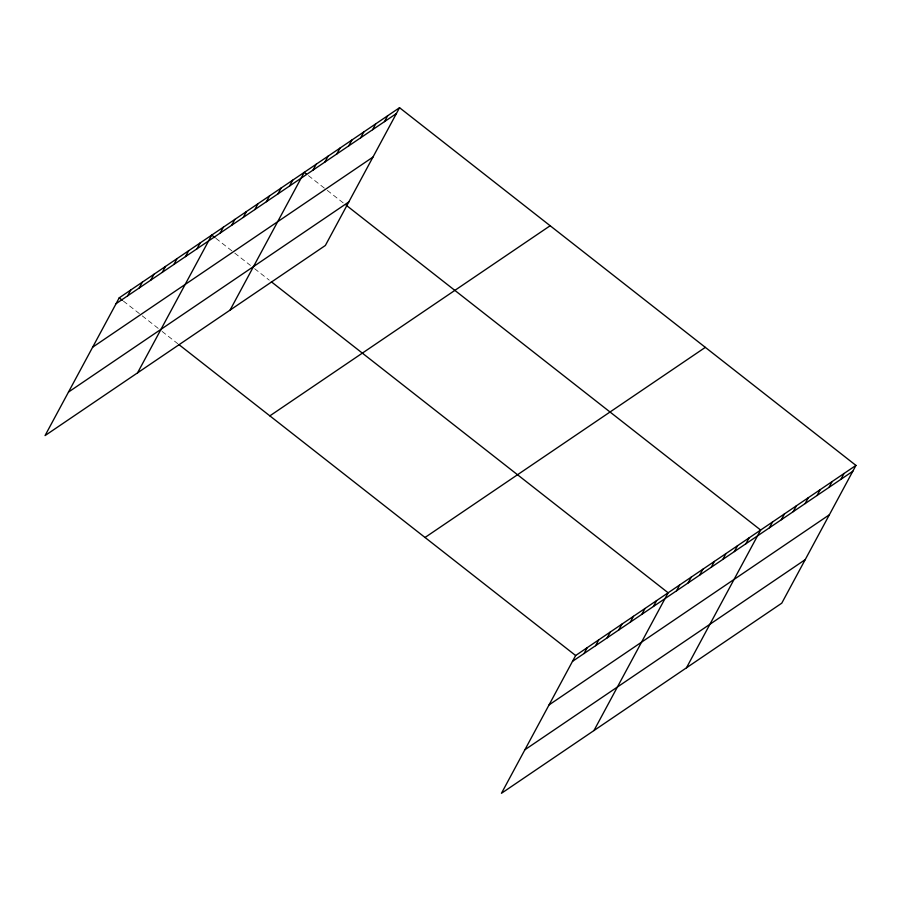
<?xml version="1.0" encoding="UTF-8"?>
<svg xmlns="http://www.w3.org/2000/svg" width="901" height="901" viewBox="0 0 901 901"><rect width="100%" height="100%" fill="white"/><g stroke="black" fill="none" stroke-linecap="round" stroke-linejoin="round"><path stroke-width="0.68" stroke-dasharray="4.5 3.38" d="M308.424 175.616L326.207 189.559M327.254 190.37L343.991 203.491M215.925 238.36L233.697 252.291M234.744 253.113L250.433 265.412M254.623 268.689L269.264 280.166M123.414 301.103L141.198 315.035M142.245 315.857L161.065 330.611M162.112 331.433L177.801 343.72"/><path stroke-width="1.35" d="M399.548 107.703L119.236 297.826L45.05 435.588L325.362 245.477L399.548 107.703L855.95 465.412L781.764 603.174L501.452 793.297L575.638 655.523L855.95 465.412M127.649 295.821L130.791 289.976M139.216 287.982L142.358 282.137M150.771 280.143L153.925 274.298M162.338 272.293L165.491 266.448M173.904 264.455L177.046 258.61M185.46 256.616L188.613 250.771M197.026 248.766L200.18 242.921M137.56 372.856L211.735 235.082L214.877 237.537M220.148 233.089L223.302 227.243M231.715 225.239L234.868 219.394M243.281 217.4L246.424 211.555M254.837 209.561L257.99 203.716M266.403 201.711L269.557 195.866M277.97 193.873L281.112 188.027M289.536 186.034L292.679 180.189M230.059 310.113L304.245 172.339L306.34 173.983M313.007 170.109L316.161 164.264M324.923 162.034L328.065 156.177M336.839 153.947L339.981 148.102M348.743 145.872L351.897 140.027M360.659 137.785L363.813 131.94M372.575 129.71L375.728 123.865M384.49 121.624L387.633 115.778M584.051 653.529L587.193 647.684M595.606 645.69L598.76 639.845M607.173 637.84L610.326 631.995M618.739 630.002L621.881 624.156M630.295 622.163L633.448 616.318M641.861 614.313L645.015 608.468M653.428 606.474L656.57 600.629M593.95 730.565L668.137 592.79L271.359 281.81M676.55 590.786L679.703 584.94M688.116 582.947L691.258 577.102M699.683 575.108L702.825 569.263M711.238 567.258L714.392 561.413M722.805 559.42L725.958 553.574M734.371 551.581L737.514 545.736M745.927 543.742L749.08 537.886M686.461 667.821L760.647 530.047L346.074 205.135M769.409 527.817L772.551 521.972M781.325 519.731L784.467 513.885M793.229 511.655L796.383 505.81M805.145 503.569L808.298 497.724M817.061 495.494L820.214 489.648M828.976 487.418L832.119 481.562M840.892 479.332L844.034 473.487M116.083 303.671L396.406 113.549M92.645 347.2L372.958 157.089M68.487 392.059L348.811 201.937M269.849 415.868L550.162 225.746M425.024 537.48L705.337 347.358M572.484 661.368L852.797 471.257M549.047 704.909L829.359 514.786M524.889 749.767L805.212 559.645M119.236 297.826L122.367 300.281M178.849 344.542L575.638 655.523"/></g></svg>
